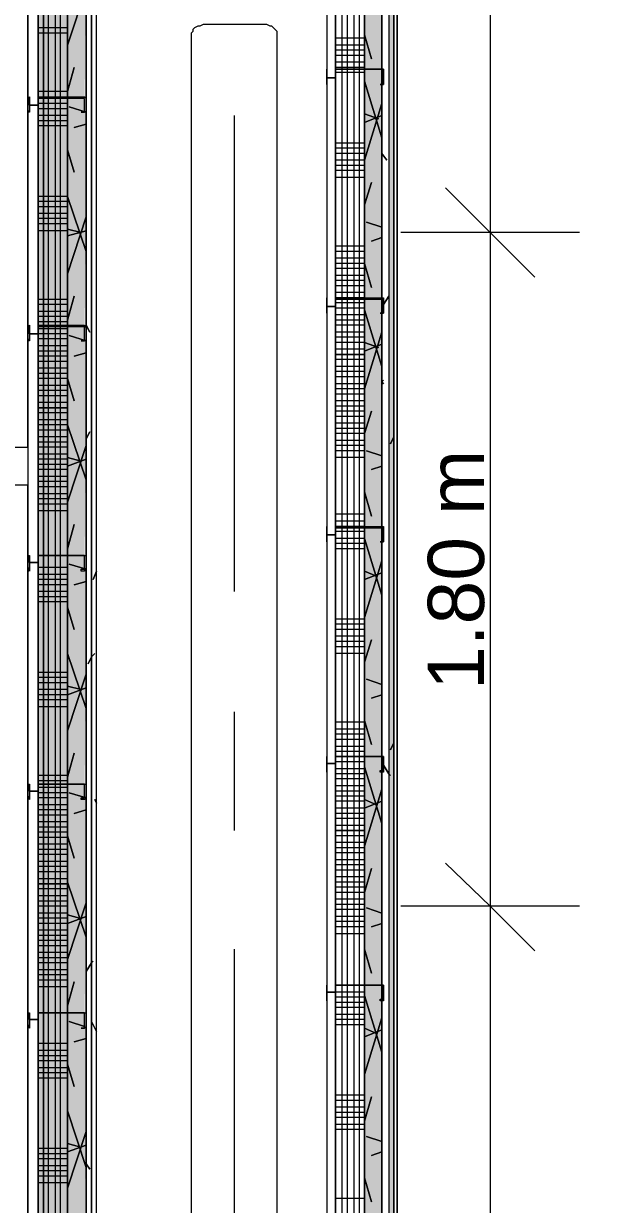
# Model space of a CAD drawing. Header units: metres. Extents: x -2 to 237, y -8 to 52.
# Drawn here: x 41.601 to 43.149, y 25.027 to 28.177 of the extents above; entities that cross this region are included whole.
import ezdxf

# ---------------------------------------------------------------- set-up
doc = ezdxf.new("R2010")
doc.units = ezdxf.units.M
doc.layers.add('HVAC - Ductos', color=5, linetype='Continuous', lineweight=0)
doc.layers.add('PDF2_Text', color=7, linetype='Continuous', lineweight=0)
doc.layers.add('PDF2_Geometry', color=7, linetype='Continuous', lineweight=0, true_color=0xaaaaaa)
doc.layers.add('PDF2_Solid Fills', color=7, linetype='Continuous', lineweight=0, true_color=0xffffff)
doc.styles.add('PDF Helvetica', font='')
doc.styles.get('PDF Helvetica').set_extended_font_data('Helvetica')

msp = doc.modelspace()

# ---------------------------------------------------------------- hatches: boundary and pattern name
at = {"layer": 'PDF2_Solid Fills', "lineweight": 0, "transparency": 33554559}
h = msp.add_hatch(color=256, dxfattribs=at)
h.paths.add_polyline_path([(42.5895, 33.5547), (42.5895, 33.5685), (42.5758, 33.5685), (42.5758, 33.5547)])
h.paths.add_polyline_path([(42.5895, 23.3962), (42.5895, 33.4447), (42.5758, 33.4447), (42.5758, 23.3962)])
h = msp.add_hatch(color=256, dxfattribs=at)
h.paths.add_polyline_path([(42.5574, 26.8313), (42.5116, 26.8313), (42.5116, 23.4604), (42.5574, 23.4604)])
h.paths.add_polyline_path([(42.5116, 27.4458), (42.5574, 27.4458), (42.5574, 33.5364), (42.5116, 33.5364)])
h.paths.add_polyline_path([(42.5116, 26.8359), (42.5574, 26.8359), (42.5574, 27.4412), (42.5116, 27.4412)])
h = msp.add_hatch(color=256, dxfattribs=at)
h.paths.add_polyline_path([(42.5574, 26.8313), (42.5116, 26.8313), (42.5116, 23.4604), (42.5574, 23.4604)])
h.paths.add_polyline_path([(42.5116, 27.4458), (42.5574, 27.4458), (42.5574, 33.5364), (42.5116, 33.5364)])
h.paths.add_polyline_path([(42.5116, 26.8359), (42.5574, 26.8359), (42.5574, 27.4412), (42.5116, 27.4412)])
msp.add_hatch(color=256, dxfattribs=at).paths.add_polyline_path([(41.764, 27.3358), (41.7686, 27.9403), (41.7686, 27.9412), (41.764, 27.9457), (41.7686, 28.5503), (41.7686, 28.5511), (41.764, 28.5557), (41.7686, 29.1602), (41.7686, 29.1611), (41.764, 29.1657), (41.7686, 29.7702), (41.7686, 29.7711), (41.764, 29.7757), (41.7686, 30.3802), (41.7686, 30.3811), (41.764, 30.3857), (41.7686, 30.9902), (41.7686, 30.9911), (41.764, 30.9956), (41.7686, 31.6047), (41.7686, 31.6056), (41.764, 31.6102), (41.7686, 32.2147), (41.7686, 32.2156), (41.764, 32.2202), (41.7686, 32.7926), (41.7686, 32.7934), (41.7181, 32.7934), (41.7181, 24.1575), (41.764, 24.1575), (41.7181, 24.1529), (41.7181, 24.052), (41.7686, 24.052), (41.7686, 24.8913), (41.764, 24.8959), (41.7686, 25.5004), (41.7686, 25.5012), (41.764, 25.5058), (41.7686, 26.1104), (41.7686, 26.1113), (41.764, 26.1159), (41.7686, 26.7203), (41.7686, 26.7212), (41.764, 26.7258), (41.7686, 27.3303), (41.7686, 27.3312)])
msp.add_hatch(color=256, dxfattribs=at).paths.add_polyline_path([(41.764, 27.3358), (41.7686, 27.9403), (41.7686, 27.9412), (41.764, 27.9457), (41.7686, 28.5503), (41.7686, 28.5511), (41.764, 28.5557), (41.7686, 29.1602), (41.7686, 29.1611), (41.764, 29.1657), (41.7686, 29.7702), (41.7686, 29.7711), (41.764, 29.7757), (41.7686, 30.3802), (41.7686, 30.3811), (41.764, 30.3857), (41.7686, 30.9902), (41.7686, 30.9911), (41.764, 30.9956), (41.7686, 31.6047), (41.7686, 31.6056), (41.764, 31.6102), (41.7686, 32.2147), (41.7686, 32.2156), (41.764, 32.2202), (41.7686, 32.7926), (41.7686, 32.7934), (41.7181, 32.7934), (41.7181, 24.1575), (41.764, 24.1575), (41.7181, 24.1529), (41.7181, 24.052), (41.7686, 24.052), (41.7686, 24.8913), (41.764, 24.8959), (41.7686, 25.5004), (41.7686, 25.5012), (41.764, 25.5058), (41.7686, 26.1104), (41.7686, 26.1113), (41.764, 26.1159), (41.7686, 26.7203), (41.7686, 26.7212), (41.764, 26.7258), (41.7686, 27.3303), (41.7686, 27.3312)])
h = msp.add_hatch(color=256, dxfattribs=at)
h.paths.add_polyline_path([(41.7181, 24.1575), (41.7181, 32.7155), (41.6402, 32.7155), (41.6402, 24.1575)])
h.paths.add_polyline_path([(41.7181, 24.1529), (41.6402, 24.1529), (41.6402, 24.13), (41.7181, 24.13)])
h = msp.add_hatch(color=256, dxfattribs=at)
h.paths.add_polyline_path([(41.7181, 24.1575), (41.7181, 32.7155), (41.6402, 32.7155), (41.6402, 24.1575)])
h.paths.add_polyline_path([(41.7181, 24.1529), (41.6402, 24.1529), (41.6402, 24.13), (41.7181, 24.13)])
h = msp.add_hatch(color=256, dxfattribs=at)
h.paths.add_polyline_path([(41.6402, 27.9824), (41.764, 27.9778), (41.764, 27.9824)])
h.paths.add_polyline_path([(41.6172, 27.9778), (41.6126, 27.9778), (41.6126, 27.9412)])
h = msp.add_hatch(color=256, dxfattribs=at)
h.paths.add_polyline_path([(41.6402, 27.3725), (41.764, 27.3679), (41.764, 27.3725)])
h.paths.add_polyline_path([(41.6172, 27.3679), (41.6126, 27.3679), (41.6126, 27.3312), (41.6126, 27.3312)])

# ---------------------------------------------------------------- linework, layer by layer
at = {"layer": 'HVAC - Ductos', "lineweight": 0}
for points in [[(42.8464, 33.2659), (42.8464, 31.2204), (42.8464, 27.6201), (42.8464, 25.8223), (42.8464, 22.323)], [(42.9656, 27.5009), (42.8464, 27.6201), (42.7271, 27.7394)], [(43.0848, 27.6201), (42.8464, 27.6201), (42.6079, 27.6201)], [(42.9656, 25.7031), (42.8464, 25.8223), (42.7271, 25.937)], [(43.0848, 25.8223), (42.8464, 25.8223), (42.6079, 25.8223)]]:
    msp.add_lwpolyline(points, dxfattribs=at)
at = {"layer": 'PDF2_Geometry', "lineweight": 0}
for points in [[(42.5895, 23.4741), (42.5895, 23.5613), (42.5895, 33.4447), (43.0803, 33.4447), (43.0803, 33.5685), (42.5895, 33.5685), (56.408, 33.5685), (56.408, 35.0728), (45.9696, 35.0728), (45.9696, 35.0866), (56.408, 35.0866), (56.408, 47.2953), (4.4593, 47.2998)], [(39.4892, 33.5685), (42.5895, 33.5685), (39.159, 33.5685), (39.159, 33.5547), (39.159, 33.3896), (39.159, 23.5613), (39.159, 23.3962), (39.159, 23.3778), (39.159, 24.4465), (39.159, 23.3778), (42.5895, 23.3778), (42.5895, 23.3962), (42.5895, 23.5613), (42.5895, 33.4447), (42.5895, 23.5017), (43.1353, 23.5017), (43.1353, 23.3962), (43.1353, 23.3778), (42.5941, 23.3778), (42.5941, 23.3962), (42.5941, 23.5017)], [(51.7712, 23.387), (43.5481, 23.387), (43.1674, 23.387), (42.5895, 23.387), (42.5895, 23.3778), (42.5895, 33.5685), (42.5895, 33.5502)], [(42.5574, 26.8313), (42.5574, 26.2213), (42.5574, 25.6114), (42.5574, 25.0014), (42.5574, 24.3914), (42.5574, 23.7814), (42.5574, 23.5613), (42.5574, 23.4604), (42.5574, 23.41), (42.4107, 23.41), (39.3425, 23.41), (39.1911, 23.41), (39.1911, 23.4604), (39.1911, 23.5613), (39.1911, 33.3896), (39.1911, 33.4859), (39.1911, 33.5364), (39.8791, 33.5364), (39.1728, 33.5364), (39.1728, 33.5547), (42.5574, 33.5547)], [(42.5895, 33.4447), (42.5758, 33.4447), (42.5758, 23.5613), (42.5758, 23.41), (42.5758, 23.3962), (39.1728, 23.3962), (39.1728, 23.41), (39.1728, 23.5613), (39.1728, 33.3896), (39.1728, 33.5364), (39.1728, 33.5547), (42.4107, 33.5547), (42.5574, 33.5547), (42.5574, 33.5364)], [(42.5758, 33.5547), (42.5758, 23.41), (42.5574, 23.41), (42.5574, 23.7814), (42.5574, 24.3914), (42.5574, 25.0014), (42.5574, 25.6114), (42.5574, 26.2213), (42.5574, 26.8313), (42.5574, 26.2213), (42.5574, 25.6114), (42.5574, 25.0014), (42.5574, 24.3914), (42.5574, 23.7814), (42.5574, 23.4604), (42.5116, 23.4604), (42.5116, 23.7814), (42.5116, 24.3914), (42.5116, 25.0014), (42.5116, 25.6114), (42.5116, 26.2213), (42.5116, 26.8313), (42.5116, 27.4412)], [(42.5574, 33.463), (42.5574, 33.4447), (42.5895, 33.4447), (42.5895, 23.5017), (43.1353, 23.5017), (43.1353, 23.387), (43.1353, 23.5017)], [(42.5895, 33.463), (42.5895, 23.4741), (42.5895, 23.5613)], [(42.4107, 33.4126), (42.4107, 23.5613), (42.4336, 23.5613), (42.4336, 23.7585), (42.4336, 23.5613), (42.4336, 23.5338), (42.4107, 23.5338), (39.3425, 23.5338), (39.3195, 23.5338), (39.3195, 23.5613), (39.3425, 23.5613), (39.3425, 24.8225)], [(41.5622, 32.4862), (41.6126, 32.6925), (41.6402, 32.6925), (41.6402, 24.1575), (41.6402, 32.6925), (41.6402, 32.7155), (41.1311, 32.7155), (41.7181, 32.7155), (41.7181, 32.7934), (41.1403, 32.7934), (40.5303, 32.7934), (39.9203, 32.7934), (39.3425, 32.7934), (39.3195, 32.7934), (39.3195, 32.7155), (39.3425, 32.7155), (39.8883, 32.7155), (39.3425, 32.7155), (39.3425, 32.6925), (41.6402, 32.6925), (41.6402, 32.7155), (41.1311, 32.7155)], [(41.6402, 24.1529), (41.6402, 24.1299), (41.7181, 24.1299), (41.7181, 24.1529), (41.7181, 24.052), (41.764, 24.052), (41.7686, 24.052), (41.7686, 32.7934)], [(41.7181, 27.9824), (41.7181, 28.5925), (41.7181, 29.2024), (41.7181, 29.8124), (41.7181, 30.4223), (41.7181, 31.0323), (41.7181, 31.6423), (41.7181, 32.2523), (41.7181, 32.6925), (41.7181, 32.7155), (41.6402, 32.7155), (41.6402, 32.6925), (41.6402, 24.1575)], [(41.7181, 24.1529), (41.7181, 24.1299), (41.7181, 24.052), (41.1357, 24.052), (40.5257, 24.052), (39.9157, 24.052), (39.3425, 24.052), (39.3195, 24.052), (39.3195, 24.0016), (39.3425, 24.0016), (41.7686, 24.0016), (41.7686, 24.052), (41.7686, 24.1529), (41.7686, 32.6925)], [(41.7823, 32.6925), (41.7823, 24.1529), (41.7823, 24.0016), (41.7823, 23.9878), (39.3425, 23.9878), (39.3425, 24.0016)], [(41.6126, 32.6146), (41.6126, 24.2309)], [(41.6126, 32.6146), (41.6126, 24.2309)], [(42.4336, 28.6429), (42.4336, 28.0375)], [(42.5116, 28.6658), (42.5116, 28.0558), (42.5116, 27.4458), (42.5116, 28.0558), (42.5116, 28.6658)], [(42.5116, 28.6658), (42.5116, 28.0558), (42.5116, 27.4458)], [(42.5574, 27.4458), (42.5574, 28.0558), (42.5574, 28.6658)], [(42.5574, 28.6658), (42.5574, 28.0558), (42.5574, 27.4458), (42.5574, 28.0558), (42.5574, 28.6658)], [(41.7181, 28.5925), (41.7181, 27.9824), (41.7181, 28.5925)], [(42.2777, 24.1575), (42.2777, 28.1521), (42.2777, 28.1567), (42.2731, 28.1613), (42.2685, 28.1659), (42.2639, 28.1705), (42.2593, 28.1705), (42.2502, 28.1751), (42.0805, 28.1751), (42.0713, 28.1705), (42.0667, 28.1705), (42.0575, 28.1659), (42.0529, 28.1613), (42.0529, 28.1567), (42.0483, 28.1521), (42.0483, 24.1575)], [(42.0483, 28.1338), (42.0483, 28.01), (42.0483, 24.0382)], [(42.2777, 24.0382), (42.2777, 28.01), (42.2777, 28.1338)], [(42.4107, 28.0512), (42.4107, 28.0558), (42.4107, 28.0512)], [(42.4336, 28.0329), (42.4336, 27.4275)], [(41.7181, 24.1575), (41.7181, 24.928), (41.7181, 25.538), (41.7181, 26.148), (41.7181, 26.7579), (41.7181, 27.3679), (41.7181, 27.9778)], [(42.163, 27.932), (42.163, 26.6616)], [(42.4107, 27.4412), (42.4107, 27.4458), (42.4107, 27.4412)], [(42.4336, 27.4229), (42.4336, 26.813), (42.4336, 26.203)], [(42.5116, 25.0014), (42.5116, 25.6114), (42.5116, 26.2213), (42.5116, 26.8313), (42.5116, 27.4412), (42.5116, 26.8313), (42.5116, 26.2213), (42.5116, 25.6114), (42.5116, 25.0014)], [(42.5574, 26.8359), (42.5574, 27.4412)], [(41.7044, 27.3679), (41.7044, 27.3725)], [(42.4107, 26.8313), (42.4107, 26.8359), (42.4107, 26.8313)], [(41.7181, 26.7579), (41.7227, 26.7579)], [(42.163, 26.3405), (42.163, 26.0241)], [(42.4107, 26.1846), (42.4107, 26.18), (42.4107, 26.1846)], [(42.4336, 26.1984), (42.4336, 25.593)], [(42.163, 25.7077), (42.163, 24.4373)], [(42.4336, 25.5884), (42.4336, 24.983)], [(42.4107, 25.5746), (42.4107, 25.57), (42.4107, 25.5746)], [(41.6172, 25.5012), (41.6172, 25.4967), (41.6172, 25.5012)]]:
    msp.add_lwpolyline(points, dxfattribs=at)
for points in [[(42.5895, 23.3962), (42.5895, 33.5685), (42.5758, 33.5685), (42.5758, 23.3962)], [(42.5987, 33.4447), (43.0803, 33.4447), (43.0803, 33.4402), (42.5987, 33.4402), (42.5987, 23.5017), (42.5987, 33.4402)], [(39.3425, 32.876), (39.3425, 33.3896), (42.4107, 33.3896), (42.4107, 23.5613), (39.3425, 23.5613), (39.3425, 23.9694), (41.7961, 23.9694), (41.7961, 23.9878), (41.7961, 24.1529), (41.7961, 32.6925), (41.7961, 32.8622), (41.7961, 32.876)], [(41.7686, 32.8439), (41.7686, 24.0016), (41.7823, 24.0016), (41.7823, 32.8439)], [(41.7823, 32.8622), (41.7823, 23.9878), (41.7961, 23.9878), (41.7961, 32.8622)], [(39.425, 29.7481), (39.425, 27.0468), (41.6126, 27.0468), (41.6126, 29.7481), (39.425, 29.7481), (39.425, 27.0468), (41.6126, 27.0468), (41.6126, 29.7481)], [(42.4336, 28.6429), (42.4336, 28.0375)], [(42.4336, 28.0329), (42.4107, 28.0329), (42.4107, 28.0512), (42.4107, 28.0146), (42.4107, 28.0191), (42.4107, 28.0146), (42.4107, 28.0512), (42.4107, 28.0375), (42.4107, 28.0329), (42.4152, 28.0329), (42.4336, 28.0329), (42.4336, 28.0512), (42.4336, 28.0558), (42.562, 28.0558), (42.562, 28.0512), (42.562, 28.0146), (42.5528, 28.0146), (42.562, 28.0146), (42.562, 28.0512), (42.562, 28.0558), (42.4336, 28.0558), (42.4336, 28.0512), (42.4336, 28.0146)], [(42.4336, 28.0329), (42.4336, 27.4275)], [(41.6402, 27.9595), (41.6172, 27.9595), (41.6172, 27.9778), (41.6172, 27.9412), (41.6172, 27.9457), (41.6172, 27.9412), (41.6126, 27.9412), (41.6126, 27.9778), (41.6172, 27.9824), (41.6172, 27.9778), (41.6172, 27.9595), (41.6402, 27.9595), (41.6402, 27.9778), (41.6402, 27.9824), (41.764, 27.9824), (41.7686, 27.9778), (41.7686, 27.9412), (41.764, 27.9412), (41.7549, 27.9412), (41.764, 27.9412), (41.764, 27.9778), (41.6402, 27.9778), (41.6402, 27.9412)], [(41.7181, 24.1575), (41.7181, 24.928), (41.7181, 25.538), (41.7181, 26.148), (41.7181, 26.7579), (41.7181, 27.3679), (41.7181, 27.9778), (41.7181, 27.3679), (41.7181, 26.7579), (41.7181, 26.148), (41.7181, 25.538), (41.7181, 24.928)], [(42.4336, 27.4229), (42.4107, 27.4229), (42.4107, 27.4412), (42.4107, 27.4046), (42.4107, 27.4092), (42.4107, 27.4046), (42.4107, 27.4412), (42.4107, 27.4229), (42.4152, 27.4229), (42.4336, 27.4229), (42.4336, 27.4412), (42.4336, 27.4458), (42.562, 27.4458), (42.562, 27.4412), (42.562, 27.4046), (42.5528, 27.4046), (42.562, 27.4046), (42.562, 27.4412), (42.4336, 27.4412), (42.4336, 27.4046)], [(42.4336, 27.4229), (42.4336, 26.813), (42.4336, 26.203), (42.4336, 26.813)], [(42.5574, 26.8359), (42.5574, 27.4412)], [(41.6402, 27.3495), (41.6172, 27.3495), (41.6172, 27.3679), (41.6172, 27.3312), (41.6172, 27.3358), (41.6172, 27.3312), (41.6126, 27.3312), (41.6126, 27.3679), (41.6172, 27.3725), (41.6172, 27.3679), (41.6172, 27.3495), (41.6402, 27.3495), (41.6402, 27.3679), (41.6402, 27.3725), (41.764, 27.3725), (41.764, 27.3679), (41.7686, 27.3679), (41.7686, 27.3312), (41.764, 27.3312), (41.7549, 27.3312), (41.764, 27.3312), (41.764, 27.3679), (41.6402, 27.3679), (41.6402, 27.3312)], [(39.425, 26.9459), (39.425, 24.2446), (41.6126, 24.2446), (41.6126, 26.9459), (39.425, 26.9459), (39.425, 24.2446), (41.6126, 24.2446), (41.6126, 26.9459)], [(42.4336, 26.813), (42.4107, 26.813), (42.4107, 26.8313), (42.4107, 26.7946), (42.4107, 26.7992), (42.4107, 26.7946), (42.4107, 26.8313), (42.4107, 26.813), (42.4152, 26.813), (42.4336, 26.813), (42.4336, 26.8313), (42.4336, 26.8359), (42.562, 26.8359), (42.562, 26.8313), (42.562, 26.7946), (42.5528, 26.7946), (42.562, 26.7946), (42.562, 26.8313), (42.4336, 26.8313), (42.4336, 26.7946)], [(41.6402, 26.7396), (41.6172, 26.7396), (41.6172, 26.7579), (41.6172, 26.7212), (41.6172, 26.7258), (41.6172, 26.7212), (41.6172, 26.7167), (41.6126, 26.7212), (41.6126, 26.7579), (41.6172, 26.7579), (41.6172, 26.7396), (41.6402, 26.7396), (41.6402, 26.7579), (41.764, 26.7579), (41.7686, 26.7579), (41.7686, 26.7212), (41.764, 26.7212), (41.764, 26.7167), (41.7549, 26.7167), (41.7549, 26.7212), (41.764, 26.7212), (41.764, 26.7579), (41.6402, 26.7579), (41.6402, 26.7167)], [(42.4336, 26.203), (42.4107, 26.203), (42.4107, 26.2213), (42.4107, 26.1846), (42.4107, 26.1892), (42.4107, 26.1846), (42.4107, 26.2213), (42.4107, 26.203), (42.4152, 26.203), (42.4336, 26.203), (42.4336, 26.2213), (42.562, 26.2213), (42.562, 26.1846), (42.562, 26.18), (42.5528, 26.18), (42.5528, 26.1846), (42.562, 26.1846), (42.562, 26.2213), (42.4336, 26.2213), (42.4336, 26.18)], [(42.4336, 26.1984), (42.4336, 25.593)], [(41.6402, 26.1296), (41.6172, 26.1296), (41.6172, 26.148), (41.6172, 26.1113), (41.6172, 26.1159), (41.6172, 26.1113), (41.6172, 26.1067), (41.6126, 26.1113), (41.6126, 26.148), (41.6172, 26.148), (41.6172, 26.1296), (41.6402, 26.1296), (41.6402, 26.148), (41.764, 26.148), (41.7686, 26.148), (41.7686, 26.1113), (41.764, 26.1067), (41.7549, 26.1067), (41.7549, 26.1113), (41.764, 26.1113), (41.764, 26.148), (41.6402, 26.148), (41.6402, 26.1067)], [(42.4336, 25.593), (42.4107, 25.593), (42.4107, 25.6114), (42.4107, 25.5746), (42.4107, 25.5792), (42.4107, 25.5746), (42.4107, 25.6114), (42.4107, 25.593), (42.4152, 25.593), (42.4336, 25.593), (42.4336, 25.6114), (42.562, 25.6114), (42.562, 25.5746), (42.562, 25.57), (42.5528, 25.57), (42.5528, 25.5746), (42.562, 25.5746), (42.562, 25.6114), (42.4336, 25.6114), (42.4336, 25.57)], [(42.4336, 25.5884), (42.4336, 24.983)], [(41.6402, 25.5196), (41.6172, 25.5196), (41.6172, 25.538), (41.6172, 25.5012), (41.6172, 25.5058), (41.6172, 25.5012), (41.6172, 25.4967), (41.6126, 25.5012), (41.6126, 25.538), (41.6172, 25.538), (41.6172, 25.5196), (41.6402, 25.5196), (41.6402, 25.538), (41.764, 25.538), (41.7686, 25.538), (41.7686, 25.5012), (41.764, 25.4967), (41.7549, 25.4967), (41.764, 25.4967), (41.764, 25.5012), (41.764, 25.538), (41.6402, 25.538), (41.6402, 25.4967)]]:
    msp.add_lwpolyline(points, close=True, dxfattribs=at)
at = {"layer": 'PDF2_Geometry', "color": 254, "lineweight": 0, "true_color": 0xeaeaea}
for points in [[(42.4519, 26.8359), (42.4519, 27.4458), (42.4519, 28.0558), (42.4519, 28.6658), (42.4519, 29.2758), (42.4519, 29.8858), (42.4519, 30.4957), (42.4519, 31.1057), (42.4519, 31.7157), (42.4519, 32.3257), (42.4519, 32.9356), (42.4519, 33.4859)], [(42.4657, 26.8359), (42.4657, 27.4458), (42.4657, 28.0558), (42.4657, 28.6658), (42.4657, 29.2758), (42.4657, 29.8858), (42.4657, 30.4957), (42.4657, 31.1057), (42.4657, 31.7157), (42.4657, 32.3257), (42.4657, 32.9356), (42.4657, 33.4859)], [(42.484, 26.8359), (42.484, 27.4458), (42.484, 28.0558), (42.484, 28.6658), (42.484, 29.2758), (42.484, 29.8858), (42.484, 30.4957), (42.484, 31.1057), (42.484, 31.7157), (42.484, 32.3257), (42.484, 32.9356), (42.484, 33.4859)], [(42.4978, 23.4604), (42.4978, 23.5338), (42.4978, 33.4859)], [(41.6677, 27.9824), (41.6677, 28.5925), (41.6677, 29.2024), (41.6677, 29.8124), (41.6677, 30.4223), (41.6677, 31.0323), (41.6677, 31.6423), (41.6677, 32.2523), (41.6677, 32.6925), (41.6677, 32.7155), (41.6677, 32.7934)], [(41.686, 27.3725), (41.686, 27.9824), (41.686, 28.5925), (41.686, 29.2024), (41.686, 29.8124), (41.686, 30.4223), (41.686, 31.0323), (41.686, 31.6423), (41.686, 32.2523), (41.686, 32.7155), (41.686, 32.7934)], [(41.6998, 24.052), (41.6998, 24.1299), (41.6998, 24.1529), (41.6998, 32.6925), (41.6998, 32.7155), (41.6998, 32.7934)], [(41.7181, 28.1659), (41.6402, 28.1659)], [(41.7181, 28.1521), (41.6402, 28.1521)], [(42.5116, 28.1384), (42.4336, 28.1384)], [(42.5116, 28.12), (42.4336, 28.12)], [(42.5116, 28.1063), (42.4336, 28.1063)], [(42.5116, 28.0926), (42.4336, 28.0926)], [(42.5116, 28.0742), (42.4336, 28.0742)], [(42.5116, 28.0604), (42.4336, 28.0604)], [(42.5116, 28.0466), (42.4336, 28.0466)], [(41.7181, 27.9962), (41.6402, 27.9962)], [(41.7181, 27.9778), (41.6402, 27.9778)], [(41.7181, 27.9641), (41.6402, 27.9641)], [(41.7181, 27.9503), (41.6402, 27.9503)], [(41.6677, 27.3725), (41.6677, 27.9778)], [(41.7181, 27.932), (41.6402, 27.932)], [(41.7181, 27.9183), (41.6402, 27.9183)], [(41.7181, 27.9045), (41.6402, 27.9045)], [(42.5116, 27.8586), (42.4336, 27.8586)], [(42.5116, 27.8449), (42.4336, 27.8449)], [(42.5116, 27.8311), (42.4336, 27.8311)], [(42.5116, 27.8128), (42.4336, 27.8128)], [(42.5116, 27.799), (42.4336, 27.799)], [(42.5116, 27.7852), (42.4336, 27.7852)], [(42.5116, 27.7669), (42.4336, 27.7669)], [(41.7181, 27.7164), (41.6402, 27.7164)], [(41.7181, 27.7026), (41.6402, 27.7026)], [(41.7181, 27.6889), (41.6402, 27.6889)], [(41.7181, 27.6706), (41.6402, 27.6706)], [(41.7181, 27.6569), (41.6402, 27.6569)], [(41.7181, 27.6431), (41.6402, 27.6431)], [(41.7181, 27.6247), (41.6402, 27.6247)], [(42.5116, 27.5835), (42.4336, 27.5835)], [(42.5116, 27.5697), (42.4336, 27.5697)], [(42.5116, 27.5513), (42.4336, 27.5513)], [(42.5116, 27.5376), (42.4336, 27.5376)], [(42.5116, 27.5238), (42.4336, 27.5238)], [(42.5116, 27.5055), (42.4336, 27.5055)], [(42.5116, 27.4918), (42.4336, 27.4918)], [(42.5116, 27.478), (42.4336, 27.478)], [(42.5116, 27.4596), (42.4336, 27.4596)], [(42.5116, 27.4458), (42.4336, 27.4458)], [(41.7181, 27.4412), (41.6402, 27.4412)], [(41.7181, 27.4275), (41.6402, 27.4275)], [(42.5116, 27.4321), (42.4336, 27.4321)], [(42.5116, 27.4184), (42.4336, 27.4184)], [(41.7181, 27.4092), (41.6402, 27.4092)], [(41.7181, 27.3954), (41.6402, 27.3954)], [(41.7181, 27.3817), (41.6402, 27.3817)], [(42.5116, 27.4), (42.4336, 27.4)], [(42.5116, 27.3863), (42.4336, 27.3863)], [(41.7181, 27.3633), (41.6402, 27.3633)], [(41.7181, 27.3495), (41.6402, 27.3495)], [(41.6677, 24.1575), (41.6677, 24.928), (41.6677, 25.538), (41.6677, 26.148), (41.6677, 26.7579), (41.6677, 27.3679)], [(41.686, 24.052), (41.686, 24.1299), (41.686, 24.928), (41.686, 25.538), (41.686, 26.148), (41.686, 26.7579), (41.686, 27.3679)], [(42.5116, 27.3725), (42.4336, 27.3725)], [(42.5116, 27.3541), (42.4336, 27.3541)], [(41.7181, 27.3358), (41.6402, 27.3358)], [(41.7181, 27.3175), (41.6402, 27.3175)], [(42.5116, 27.3404), (42.4336, 27.3404)], [(42.5116, 27.3266), (42.4336, 27.3266)], [(41.7181, 27.3037), (41.6402, 27.3037)], [(41.7181, 27.2899), (41.6402, 27.2899)], [(42.5116, 27.3083), (42.4336, 27.3083)], [(41.7181, 27.2761), (41.6402, 27.2761)], [(41.7181, 27.2578), (41.6402, 27.2578)], [(42.5116, 27.2807), (42.4336, 27.2807)], [(42.5116, 27.2624), (42.4336, 27.2624)], [(41.7181, 27.2441), (41.6402, 27.2441)], [(41.7181, 27.2303), (41.6402, 27.2303)], [(42.5116, 27.2487), (42.4336, 27.2487)], [(42.5116, 27.2349), (42.4336, 27.2349)], [(41.7181, 27.212), (41.6402, 27.212)], [(41.7181, 27.1982), (41.6402, 27.1982)], [(42.5116, 27.2166), (42.4336, 27.2166)], [(42.5116, 27.2028), (42.4336, 27.2028)], [(41.7181, 27.1844), (41.6402, 27.1844)], [(41.7181, 27.1661), (41.6402, 27.1661)], [(42.5116, 27.189), (42.4336, 27.189)], [(42.5116, 27.1707), (42.4336, 27.1707)], [(41.7181, 27.1386), (41.6402, 27.1386)], [(42.5116, 27.1569), (42.4336, 27.1569)], [(42.5116, 27.1432), (42.4336, 27.1432)], [(42.5116, 27.1294), (42.4336, 27.1294)], [(41.7181, 27.1202), (41.6402, 27.1202)], [(41.7181, 27.1065), (41.6402, 27.1065)], [(42.5116, 27.1111), (42.4336, 27.1111)], [(42.5116, 27.0973), (42.4336, 27.0973)], [(41.7181, 27.0927), (41.6402, 27.0927)], [(41.7181, 27.0744), (41.6402, 27.0744)], [(42.5116, 27.0835), (42.4336, 27.0835)], [(41.7181, 27.0606), (41.6402, 27.0606)], [(41.7181, 27.0468), (41.6402, 27.0468)], [(42.5116, 27.0652), (42.4336, 27.0652)], [(42.5116, 27.0514), (42.4336, 27.0514)], [(42.5116, 27.0377), (42.4336, 27.0377)], [(41.7181, 27.0285), (41.6402, 27.0285)], [(41.7181, 27.0147), (41.6402, 27.0147)], [(42.5116, 27.0193), (42.4336, 27.0193)], [(41.7181, 27.001), (41.6402, 27.001)], [(41.7181, 26.9873), (41.6402, 26.9873)], [(41.7181, 26.9689), (41.6402, 26.9689)], [(41.7181, 26.9551), (41.6402, 26.9551)], [(41.7181, 26.9414), (41.6402, 26.9414)], [(41.7181, 26.923), (41.6402, 26.923)], [(41.7181, 26.9093), (41.6402, 26.9093)], [(41.7181, 26.8955), (41.6402, 26.8955)], [(41.7181, 26.8771), (41.6402, 26.8771)], [(42.5116, 26.868), (42.4336, 26.868)], [(42.5116, 26.8496), (42.4336, 26.8496)], [(42.5116, 26.8359), (42.4336, 26.8359)], [(42.5116, 26.8221), (42.4336, 26.8221)], [(42.4519, 23.4604), (42.4519, 23.5338), (42.4519, 23.7814), (42.4519, 24.3914), (42.4519, 25.0014), (42.4519, 25.6114), (42.4519, 26.2213), (42.4519, 26.8313)], [(42.4657, 23.4604), (42.4657, 23.5338), (42.4657, 23.7814), (42.4657, 24.3914), (42.4657, 25.0014), (42.4657, 25.6114), (42.4657, 26.2213), (42.4657, 26.8313)], [(42.484, 23.4604), (42.484, 23.5338), (42.484, 23.7814), (42.484, 24.3914), (42.484, 25.0014), (42.484, 25.6114), (42.484, 26.2213), (42.484, 26.8313)], [(42.5116, 26.8038), (42.4336, 26.8038)], [(42.5116, 26.79), (42.4336, 26.79)], [(42.5116, 26.7762), (42.4336, 26.7762)], [(41.7181, 26.7258), (41.6402, 26.7258)], [(41.7181, 26.7075), (41.6402, 26.7075)], [(41.7181, 26.6937), (41.6402, 26.6937)], [(41.7181, 26.6799), (41.6402, 26.6799)], [(41.7181, 26.6616), (41.6402, 26.6616)], [(41.7181, 26.6479), (41.6402, 26.6479)], [(41.7181, 26.6341), (41.6402, 26.6341)], [(42.5116, 26.5882), (42.4336, 26.5882)], [(42.5116, 26.5745), (42.4336, 26.5745)], [(42.5116, 26.5607), (42.4336, 26.5607)], [(42.5116, 26.5424), (42.4336, 26.5424)], [(42.5116, 26.5286), (42.4336, 26.5286)], [(42.5116, 26.5148), (42.4336, 26.5148)], [(42.5116, 26.4965), (42.4336, 26.4965)], [(41.7181, 26.446), (41.6402, 26.446)], [(41.7181, 26.4323), (41.6402, 26.4323)], [(41.7181, 26.4185), (41.6402, 26.4185)], [(41.7181, 26.4002), (41.6402, 26.4002)], [(41.7181, 26.3865), (41.6402, 26.3865)], [(41.7181, 26.3727), (41.6402, 26.3727)], [(41.7181, 26.3543), (41.6402, 26.3543)], [(42.5116, 26.3131), (42.4336, 26.3131)], [(42.5116, 26.2947), (42.4336, 26.2947)], [(42.5116, 26.281), (42.4336, 26.281)], [(42.5116, 26.2672), (42.4336, 26.2672)], [(42.5116, 26.2488), (42.4336, 26.2488)], [(42.5116, 26.2351), (42.4336, 26.2351)], [(42.5116, 26.2213), (42.4336, 26.2213)], [(42.5116, 26.2076), (42.4336, 26.2076)], [(42.5116, 26.1892), (42.4336, 26.1892)], [(41.7181, 26.1708), (41.6402, 26.1708)], [(41.7181, 26.1571), (41.6402, 26.1571)], [(42.5116, 26.1754), (42.4336, 26.1754)], [(42.5116, 26.1617), (42.4336, 26.1617)], [(41.7181, 26.1388), (41.6402, 26.1388)], [(41.7181, 26.125), (41.6402, 26.125)], [(42.5116, 26.1434), (42.4336, 26.1434)], [(42.5116, 26.1296), (42.4336, 26.1296)], [(41.7181, 26.1113), (41.6402, 26.1113)], [(41.7181, 26.0929), (41.6402, 26.0929)], [(42.5116, 26.1159), (42.4336, 26.1159)], [(42.5116, 26.1021), (42.4336, 26.1021)], [(41.7181, 26.0791), (41.6402, 26.0791)], [(41.7181, 26.0654), (41.6402, 26.0654)], [(42.5116, 26.0837), (42.4336, 26.0837)], [(42.5116, 26.07), (42.4336, 26.07)], [(41.7181, 26.0471), (41.6402, 26.0471)], [(41.7181, 26.0333), (41.6402, 26.0333)], [(42.5116, 26.0562), (42.4336, 26.0562)], [(42.5116, 26.0379), (42.4336, 26.0379)], [(41.7181, 26.0195), (41.6402, 26.0195)], [(41.7181, 26.0058), (41.6402, 26.0058)], [(42.5116, 26.0104), (42.4336, 26.0104)], [(41.7181, 25.9874), (41.6402, 25.9874)], [(41.7181, 25.9737), (41.6402, 25.9737)], [(42.5116, 25.992), (42.4336, 25.992)], [(42.5116, 25.9783), (42.4336, 25.9783)], [(42.5116, 25.9645), (42.4336, 25.9645)], [(41.7181, 25.9599), (41.6402, 25.9599)], [(41.7181, 25.9416), (41.6402, 25.9416)], [(42.5116, 25.9461), (42.4336, 25.9461)], [(42.5116, 25.9324), (42.4336, 25.9324)], [(41.7181, 25.9278), (41.6402, 25.9278)], [(41.7181, 25.914), (41.6402, 25.914)], [(42.5116, 25.9186), (42.4336, 25.9186)], [(42.5116, 25.9003), (42.4336, 25.9003)], [(41.7181, 25.8957), (41.6402, 25.8957)], [(41.7181, 25.8682), (41.6402, 25.8682)], [(42.5116, 25.8866), (42.4336, 25.8866)], [(42.5116, 25.8728), (42.4336, 25.8728)], [(41.7181, 25.8498), (41.6402, 25.8498)], [(42.5116, 25.859), (42.4336, 25.859)], [(42.5116, 25.8407), (42.4336, 25.8407)], [(41.7181, 25.8361), (41.6402, 25.8361)], [(41.7181, 25.8223), (41.6402, 25.8223)], [(42.5116, 25.8269), (42.4336, 25.8269)], [(42.5116, 25.8131), (42.4336, 25.8131)], [(41.7181, 25.804), (41.6402, 25.804)], [(41.7181, 25.7902), (41.6402, 25.7902)], [(41.7181, 25.7764), (41.6402, 25.7764)], [(42.5116, 25.7948), (42.4336, 25.7948)], [(42.5116, 25.781), (42.4336, 25.781)], [(41.7181, 25.7581), (41.6402, 25.7581)], [(41.7181, 25.7443), (41.6402, 25.7443)], [(42.5116, 25.7673), (42.4336, 25.7673)], [(42.5116, 25.7489), (42.4336, 25.7489)], [(41.7181, 25.7306), (41.6402, 25.7306)], [(41.7181, 25.7169), (41.6402, 25.7169)], [(41.7181, 25.6985), (41.6402, 25.6985)], [(41.7181, 25.6847), (41.6402, 25.6847)], [(41.7181, 25.6709), (41.6402, 25.6709)], [(41.7181, 25.6526), (41.6402, 25.6526)], [(41.7181, 25.6389), (41.6402, 25.6389)], [(41.7181, 25.6251), (41.6402, 25.6251)], [(41.7181, 25.6068), (41.6402, 25.6068)], [(42.5116, 25.593), (42.4336, 25.593)], [(42.5116, 25.5792), (42.4336, 25.5792)], [(42.5116, 25.5655), (42.4336, 25.5655)], [(42.5116, 25.5517), (42.4336, 25.5517)], [(42.5116, 25.5334), (42.4336, 25.5334)], [(42.5116, 25.5196), (42.4336, 25.5196)], [(42.5116, 25.5058), (42.4336, 25.5058)], [(41.7181, 25.4555), (41.6402, 25.4555)], [(41.7181, 25.4371), (41.6402, 25.4371)], [(41.7181, 25.4233), (41.6402, 25.4233)], [(41.7181, 25.4095), (41.6402, 25.4095)], [(41.7181, 25.3912), (41.6402, 25.3912)], [(41.7181, 25.3775), (41.6402, 25.3775)], [(41.7181, 25.3637), (41.6402, 25.3637)], [(42.5116, 25.3178), (42.4336, 25.3178)], [(42.5116, 25.3041), (42.4336, 25.3041)], [(42.5116, 25.2858), (42.4336, 25.2858)], [(42.5116, 25.272), (42.4336, 25.272)], [(42.5116, 25.2582), (42.4336, 25.2582)], [(42.5116, 25.2398), (42.4336, 25.2398)], [(42.5116, 25.2261), (42.4336, 25.2261)], [(41.7181, 25.1757), (41.6402, 25.1757)], [(41.7181, 25.1619), (41.6402, 25.1619)], [(41.7181, 25.1481), (41.6402, 25.1481)], [(41.7181, 25.1298), (41.6402, 25.1298)], [(41.7181, 25.1161), (41.6402, 25.1161)], [(41.7181, 25.1023), (41.6402, 25.1023)], [(41.7181, 25.0839), (41.6402, 25.0839)], [(42.5116, 25.0427), (42.4336, 25.0427)]]:
    msp.add_lwpolyline(points, dxfattribs=at)
for points in [[(41.654, 32.7155), (41.654, 32.6925), (41.654, 32.2523), (41.654, 31.6423), (41.654, 31.0323), (41.654, 30.4223), (41.654, 29.8124), (41.654, 29.2024), (41.654, 28.5925), (41.654, 27.9824), (41.654, 28.5925), (41.654, 29.2024), (41.654, 29.8124), (41.654, 30.4223), (41.654, 31.0323), (41.654, 31.6423), (41.654, 32.2523), (41.654, 32.6925)], [(41.654, 27.9778), (41.654, 27.3725)], [(42.5574, 27.8311), (42.5712, 27.8128)], [(42.562, 27.4275), (42.5758, 27.4504)], [(41.654, 27.3679), (41.654, 26.7579), (41.654, 26.148), (41.654, 25.538), (41.654, 24.928), (41.654, 24.1575), (41.654, 24.928), (41.654, 25.538), (41.654, 26.148), (41.654, 26.7579)], [(41.7686, 27.3725), (41.7778, 27.3541)], [(42.4336, 27.2945), (42.5116, 27.2945)], [(42.5574, 27.2211), (42.562, 27.2166), (42.5574, 27.2211), (42.562, 27.2257)], [(41.6402, 27.1523), (41.7181, 27.1523)], [(41.7686, 27.0698), (41.7778, 27.0881)], [(42.5804, 27.056), (42.5895, 27.0744)], [(41.7869, 26.6937), (41.7961, 26.7167)], [(41.7823, 26.4873), (41.7915, 26.4965), (41.7823, 26.4873), (41.7732, 26.469)], [(42.5804, 26.2397), (42.5895, 26.258)], [(42.5758, 26.1754), (42.5804, 26.1708), (42.5758, 26.1754), (42.562, 26.1984)], [(41.7915, 26.1067), (41.7961, 26.0975)], [(42.4336, 26.0241), (42.5116, 26.0241)], [(41.6402, 25.882), (41.7181, 25.882)], [(41.7823, 25.6709), (41.7869, 25.6755), (41.7823, 25.6709), (41.7686, 25.648)], [(41.7823, 25.515), (41.7961, 25.4875)], [(41.7686, 25.1344), (41.7778, 25.1206)]]:
    msp.add_lwpolyline(points, close=True, dxfattribs=at)
at = {"layer": 'PDF2_Geometry', "color": 254, "lineweight": 0, "true_color": 0xdddddd}
for points in [[(41.7686, 28.2714), (41.7181, 28.12)], [(42.5116, 28.1475), (42.5299, 28.0834)], [(41.7365, 28.0604), (41.7181, 27.9962)], [(42.5116, 28.0237), (42.5574, 27.8723)], [(41.7227, 27.9549), (41.7686, 27.9412)], [(42.5574, 27.9641), (42.5116, 27.8128)], [(42.5116, 27.9366), (42.5482, 27.9229)], [(42.5574, 27.932), (42.5116, 27.9137)], [(41.7686, 27.9091), (41.7365, 27.8999)], [(41.7181, 27.8403), (41.7365, 27.7806)], [(42.5299, 27.7532), (42.5116, 27.6935)], [(41.7181, 27.7164), (41.7686, 27.5697)], [(41.7686, 27.6615), (41.7181, 27.5101)], [(42.5162, 27.6477), (42.5574, 27.6339)], [(41.7181, 27.6293), (41.7549, 27.6201)], [(41.7686, 27.6247), (41.7181, 27.6109)], [(42.5574, 27.6064), (42.5299, 27.5972)], [(42.5116, 27.5376), (42.5299, 27.4734)], [(41.7365, 27.4504), (41.7181, 27.3863)], [(42.5116, 27.4138), (42.5574, 27.2624)], [(42.5574, 27.3541), (42.5116, 27.2028)], [(41.7227, 27.345), (41.7686, 27.3312)], [(42.5116, 27.3266), (42.5482, 27.3129)], [(42.5574, 27.322), (42.5116, 27.3037)], [(41.7686, 27.2991), (41.7365, 27.2899)], [(41.7181, 27.2303), (41.7365, 27.1707)], [(42.5299, 27.1432), (42.5116, 27.0835)], [(41.7181, 27.1065), (41.7686, 26.9597)], [(41.7686, 27.0514), (41.7181, 26.9001)], [(42.5162, 27.0377), (42.5574, 27.0239)], [(41.7181, 27.0193), (41.7549, 27.0101)], [(41.7686, 27.0147), (41.7181, 26.9964)], [(42.5574, 26.9964), (42.5299, 26.9873)], [(42.5116, 26.9276), (42.5299, 26.8634)], [(41.7365, 26.8404), (41.7181, 26.7762)], [(42.5116, 26.8038), (42.5574, 26.6525)], [(41.7227, 26.735), (41.7686, 26.7212)], [(42.5574, 26.7442), (42.5116, 26.5928)], [(41.7686, 26.6891), (41.7365, 26.6799)], [(42.5116, 26.7167), (42.5437, 26.7029)], [(42.5574, 26.7121), (42.5116, 26.6937)], [(41.7181, 26.6203), (41.7365, 26.5607)], [(42.5299, 26.5332), (42.5116, 26.4736)], [(41.7181, 26.4965), (41.7686, 26.3497)], [(41.7686, 26.4415), (41.7181, 26.2901)], [(41.7181, 26.4094), (41.7549, 26.4002)], [(41.7686, 26.4048), (41.7181, 26.3865)], [(42.5162, 26.4277), (42.5574, 26.4139)], [(42.5574, 26.3865), (42.5299, 26.3773)], [(42.5116, 26.3176), (42.5299, 26.2534)], [(41.7365, 26.2305), (41.7181, 26.1663)], [(42.5116, 26.1938), (42.5574, 26.0425)], [(41.7227, 26.125), (41.7686, 26.1113)], [(42.5574, 26.1342), (42.5116, 25.9828)], [(42.5116, 26.1067), (42.5437, 26.0929)], [(42.5574, 26.1021), (42.5116, 26.0837)], [(41.7686, 26.0791), (41.7365, 26.07)], [(41.7181, 26.0104), (41.7365, 25.9507)], [(42.5299, 25.9232), (42.5116, 25.859)], [(41.7181, 25.8866), (41.7686, 25.7397)], [(41.7686, 25.8315), (41.7181, 25.6801)], [(42.5162, 25.8177), (42.5574, 25.804)], [(41.7181, 25.7994), (41.7503, 25.7902)], [(41.7686, 25.7948), (41.7181, 25.7764)], [(42.5574, 25.7764), (42.5299, 25.7673)], [(42.5116, 25.7077), (42.5299, 25.6435)], [(41.7365, 25.6205), (41.7181, 25.5563)], [(42.5116, 25.5838), (42.5574, 25.4325)], [(42.5574, 25.5242), (42.5116, 25.3729)], [(41.7227, 25.515), (41.764, 25.5012)], [(42.5116, 25.4967), (42.5437, 25.4829)], [(42.5574, 25.4921), (42.5116, 25.4738)], [(41.7686, 25.4692), (41.7365, 25.46)], [(41.7181, 25.4004), (41.7365, 25.3408)], [(42.5299, 25.3132), (42.5116, 25.249)], [(41.7181, 25.2766), (41.7686, 25.1252)], [(41.7686, 25.2215), (41.7181, 25.0701)], [(42.5162, 25.2078), (42.5574, 25.194)], [(41.7181, 25.1894), (41.7503, 25.1803)], [(41.7686, 25.1849), (41.7181, 25.1665)], [(42.5574, 25.1665), (42.5299, 25.1573)], [(42.5116, 25.0977), (42.5299, 25.0335)]]:
    msp.add_lwpolyline(points, close=True, dxfattribs=at)

# ---------------------------------------------------------------- texts
at = {"layer": 'PDF2_Text', "lineweight": 0, "insert": (42.7564, 26.3992), "char_height": 0.15017, "attachment_point": 4, "rotation": 90, "style": 'PDF Helvetica'}
msp.add_mtext('1.80 m', dxfattribs=at)

doc.saveas('drawing.dxf')
